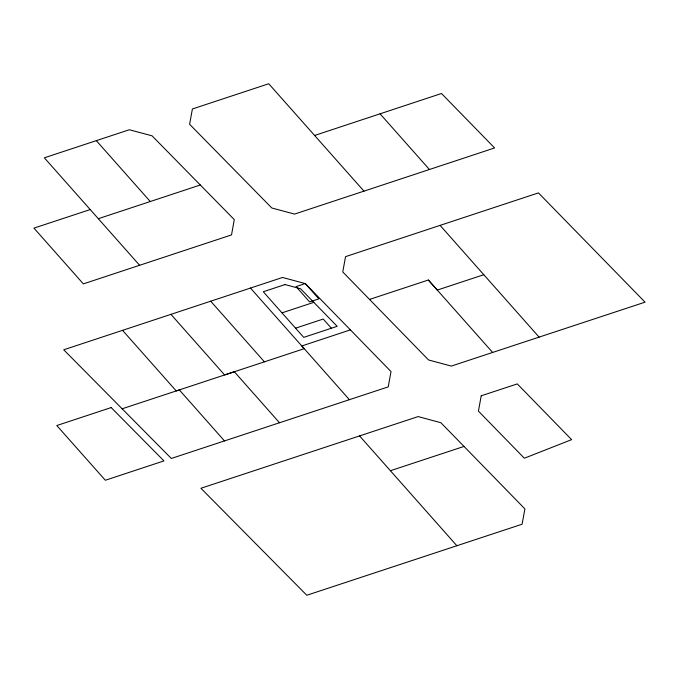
<?xml version="1.0" encoding="UTF-8"?>
<svg xmlns="http://www.w3.org/2000/svg" width="679" height="679" viewBox="0 0 679 679"><rect width="100%" height="100%" fill="white"/><g stroke="black" fill="none" stroke-linecap="round" stroke-linejoin="round"><path stroke-width="1.02" d="M314.615 135.46L441.477 93.498L494.609 147.954L294.542 214.089L271.821 207.986L189.611 124.282L192.403 108.971L268.748 83.746L363.969 191.138M210.711 301.204L282.532 277.465L305.261 283.567L391.019 371.566L388.227 386.877L171.329 458.461L63.724 349.787L210.711 301.204L264.42 361.831L304.209 348.683L250.458 288.057M440.085 225.377L345.552 256.645L342.759 271.956L428.559 359.963L451.297 366.091L645.05 302.163L538.447 192.895L440.085 225.377L539.101 337.123M350.389 329.867L301.807 345.967L349.405 399.693M139.611 265.285L44.339 157.8L129.333 129.757L152.054 135.825L234.272 219.589L231.531 234.909L83.347 283.881L33.95 228.127L90.222 209.556M98.319 218.697L200.322 184.994M281.989 312.858L313.8 302.35M369.529 299.431L428.356 280.02L492.631 352.435M295.569 328.178L323.221 319.045L331.369 328.237M483.796 274.715L437.259 290.086L428.356 280.02M122.144 408.792L179.341 389.916L224.486 440.917M264.42 361.831L224.622 374.952L170.93 314.352M390.408 470.725L464.02 446.434L524.901 508.894L522.109 524.213L306.798 595.254L200.916 488.269L418.154 416.583L440.883 422.72L464.02 446.434M380.045 113.8L429.417 169.495M96.316 140.655L150.28 201.527M359.573 435.918L456.865 545.738M279.502 422.762L234.348 371.744L176.243 390.934L122.551 330.342M481.216 395.798L478.423 411.118L524.332 458.223L571.633 439.652L517.288 383.907L481.216 395.798M111.169 407.561L56.79 425.546L105.338 480.257L163.945 460.897L111.169 407.561M285.036 284.56L263.274 291.749L303.717 337.37L337.174 326.319L300.525 288.719L285.036 284.56M305.261 283.559L296.044 286.606L309.632 301.926L318.85 298.879L305.261 283.559"/></g></svg>
